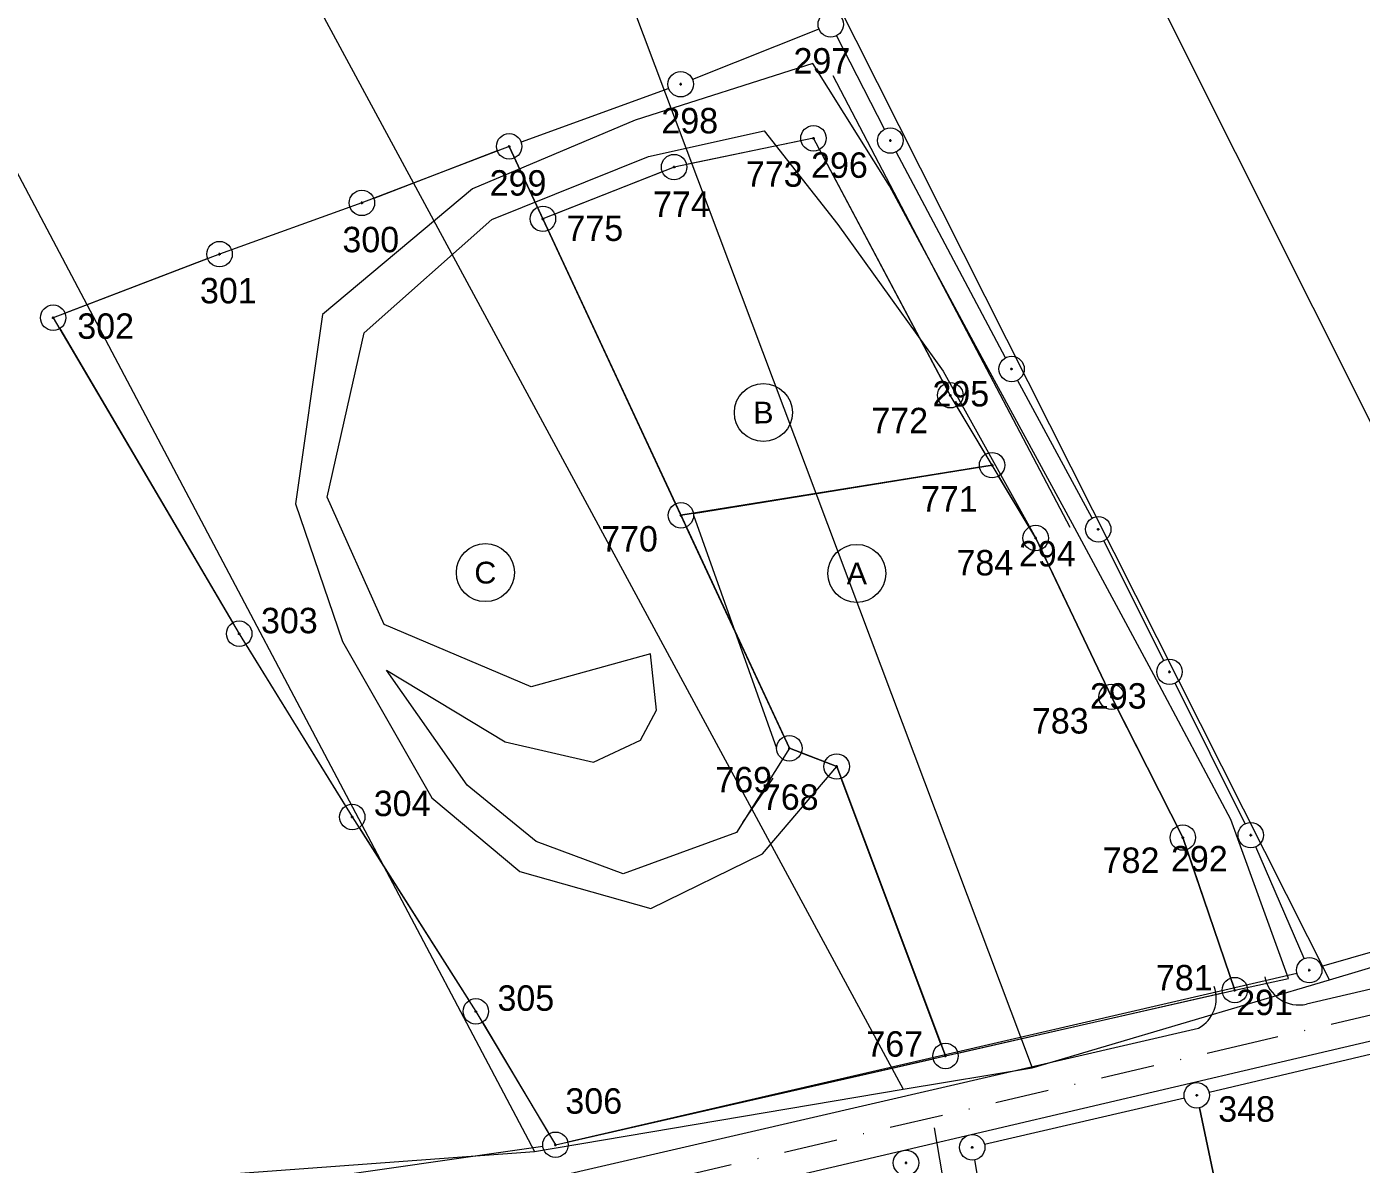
# Model space of a CAD drawing. Header units: metres. Extents: x 610261 to 617471, y 1314831 to 1317846.
# Drawn here: x 614659.5 to 614816.9, y 1316880.8 to 1317015 of the extents above; entities that cross this region are included whole.
import ezdxf
from ezdxf.enums import TextEntityAlignment as Align

# ---------------------------------------------------------------- set-up
doc = ezdxf.new("R2010")
doc.units = ezdxf.units.M
doc.header["$PDMODE"] = 34
doc.header["$PDSIZE"] = 0.15
for name, pattern in [('CENTER2', [1.125, 0.75, -0.125, 0.125, -0.125]), ('DASHDOT2', [12.7, 6.35, -3.175, 0, -3.175]), ('HIDDEN2', [4.7625, 3.175, -1.5875])]:
    doc.linetypes.add(name, pattern=pattern)
for name, color, linetype in [('2', 1, 'Continuous'), ('Cotas', 7, 'Continuous'), ('CVL_CUADCON_LIN', 8, 'Continuous'), ('Polígono', 7, 'Continuous')]:
    doc.layers.add(name, color=color, linetype=linetype)
for name, color, linetype, lineweight in [('20. poligonos', 201, 'Continuous', 0), ('24. numeros lotes', 10, 'Continuous', 0), ('36. centro calle', 253, 'DASHDOT2', 0), ('6. calles', 1, 'Continuous', 0), ('NIVEL DE TERRAZA', 8, 'HIDDEN2', 0)]:
    doc.layers.add(name, color=color, linetype=linetype, lineweight=lineweight)
doc.styles.add('ARIAL', font='arial.ttf', dxfattribs={"width": 0.8, "height": 0.039688})

# ---------------------------------------------------------------- blocks, each defined once
blk = doc.blocks.new('232')
at = {"layer": '20. poligonos', "lineweight": 0}
for p, q in [((605623.71, 1318706.44), (605636.73, 1318681.53)), ((605636.73, 1318681.53), (605651.67, 1318653.17))]:
    blk.add_line(p, q, dxfattribs=at)
at = {"layer": '24. numeros lotes', "lineweight": 0}
for centre in [(605615.52, 1318666.67), (605582.73, 1318647.79), (605626.54, 1318647.7)]:
    blk.add_circle(centre, 3.42, dxfattribs=at)
at = {"layer": '36. centro calle', "lineweight": 0}
for p, q in [((605613.1, 1318618.3), (605617.56, 1318624.82)), ((605726.07, 1318604.69), (605674.04, 1318592.52)), ((605674.04, 1318592.52), (605527.87, 1318558.32))]:
    blk.add_line(p, q, dxfattribs=at)
at = {"layer": '6. calles', "lineweight": 0}
for p, q in [((605719.04, 1318606.13), (605679.58, 1318596.9)), ((605720.25, 1318600.25), (605674.73, 1318589.6)), ((605542.03, 1318565.23), (605666.85, 1318594.07)), ((605674.73, 1318589.6), (605557.94, 1318562.28))]:
    blk.add_line(p, q, dxfattribs=at)
at = {"layer": '6. calles', "lineweight": 0, "elevation": 141.6}
blk.add_lwpolyline([(605677.47, 1318599.91), (605670.65, 1318618.68), (605661.57, 1318635.72), (605652, 1318653.55), (605640.59, 1318674.51), (605630.4, 1318693.4), (605621.35, 1318707.83), (605600.42, 1318701.15), (605581.2, 1318693.05), (605563.53, 1318678.22), (605560.33, 1318655.91), (605565.9, 1318639.65), (605576.43, 1318621.22), (605586.8, 1318612.53), (605602.23, 1318608.18), (605615.43, 1318614.61), (605624.17, 1318624.92), (605618.59, 1318627.07), (605612.35, 1318617.14), (605598.97, 1318612.26), (605588.72, 1318616.07), (605580.59, 1318622.71), (605571.06, 1318636.29), (605585.08, 1318627.82), (605595.5, 1318625.42), (605601.03, 1318628.03), (605602.9, 1318631.57), (605602.22, 1318638.2), (605588.13, 1318634.34), (605570.79, 1318641.69), (605564.08, 1318656.71), (605568.45, 1318676.07), (605583.49, 1318689.45), (605601.99, 1318696.89), (605615.61, 1318699.9), (605624.31, 1318688.85), (605636.71, 1318671.54), (605647.64, 1318651.87), (605656.59, 1318633.14), (605665, 1318616.54), (605671.13, 1318598.55)], close=True, dxfattribs=at)
at = {"layer": '6. calles', "lineweight": 0}
for centre, radius, start, end in [((605678.69, 1318600.92), 4.12, 191.2595, 282.4397), ((605664.94, 1318597.58), 4, 298.5424, 20.5929)]:
    blk.add_arc(centre, radius, start, end, dxfattribs=at)
at = {"layer": 'Cotas', "color": 5, "lineweight": 0}
for points in [[(605585.54, 1318698.07), (605568.17, 1318691.4), (605551.38, 1318685.36), (605531.76, 1318677.86), (605553.7, 1318640.59), (605567.03, 1318618.97), (605581.61, 1318596.04), (605591, 1318580.31), (605637, 1318590.78), (605624.17, 1318624.92), (605618.59, 1318627.07), (605605.8, 1318654.55)], [(605642.5, 1318660.47), (605637.57, 1318668.71), (605621.43, 1318699.02), (605604.99, 1318695.63), (605589.52, 1318689.52), (605605.8, 1318654.55)], [(605605.8, 1318654.55), (605618.59, 1318627.07), (605624.17, 1318624.92), (605637, 1318590.78), (605671.13, 1318598.55), (605665, 1318616.54), (605656.59, 1318633.14), (605647.64, 1318651.87), (605642.5, 1318660.47), (605605.8, 1318654.55)]]:
    blk.add_lwpolyline(points, close=True, dxfattribs=at)
for points in [[(605585.54, 1318698.07), (605618.59, 1318627.07), (605624.17, 1318624.92), (605637, 1318590.78)], [(605605.8, 1318654.55), (605642.5, 1318660.47)]]:
    blk.add_lwpolyline(points, dxfattribs=at)
at = {"layer": 'NIVEL DE TERRAZA', "color": 8, "linetype": 'CENTER2', "lineweight": 0, "ltscale": 10}
blk.add_line((605640.76, 1318552.73), (605635.5, 1318583.51), dxfattribs=at)
at = {"layer": 'Polígono', "lineweight": 0}
for points in [[(605622.08, 1318711.91), (605607.16, 1318705.96)], [(605622.08, 1318711.91), (605607.16, 1318705.96)], [(605629.81, 1318700.08), (605624.15, 1318711.13)], [(605629.81, 1318700.08), (605624.15, 1318711.13)], [(605604.36, 1318704.89), (605586.95, 1318698.58)], [(605604.36, 1318704.89), (605586.95, 1318698.58)], [(605619.96, 1318698.72), (605606.46, 1318695.93)], [(605636.86, 1318670.03), (605622.13, 1318697.7)], [(605584.14, 1318697.53), (605569.57, 1318691.93)], [(605584.14, 1318697.53), (605569.57, 1318691.93)], [(605584.14, 1318697.53), (605569.57, 1318691.93)], [(605605.17, 1318655.91), (605586.17, 1318696.71)], [(605644.1, 1318673.14), (605631.2, 1318697.42)], [(605644.1, 1318673.14), (605631.2, 1318697.42)], [(605603.59, 1318695.07), (605590.91, 1318690.07)], [(605566.76, 1318690.89), (605552.79, 1318685.87)], [(605566.76, 1318690.89), (605552.79, 1318685.87)], [(605566.76, 1318690.89), (605552.79, 1318685.87)], [(605590.15, 1318688.16), (605605.17, 1318655.91)], [(605549.98, 1318684.83), (605533.17, 1318678.4)], [(605549.98, 1318684.83), (605533.17, 1318678.4)], [(605549.98, 1318684.83), (605533.17, 1318678.4)], [(605532.53, 1318676.57), (605552.94, 1318641.88)], [(605532.53, 1318676.57), (605552.94, 1318641.88)], [(605532.53, 1318676.57), (605552.94, 1318641.88)], [(605654.31, 1318654.22), (605645.51, 1318670.49)], [(605654.31, 1318654.22), (605645.51, 1318670.49)], [(605641.73, 1318661.76), (605638.34, 1318667.42)], [(605607.28, 1318654.78), (605641.01, 1318660.23)], [(605641.01, 1318660.23), (605607.28, 1318654.78)], [(605646.87, 1318653.16), (605643.27, 1318659.18)], [(605607.3, 1318654.55), (605617.09, 1318627.07)], [(605617.96, 1318628.43), (605606.43, 1318653.19)], [(605606.43, 1318653.19), (605617.96, 1318628.43)], [(605655.94, 1318634.49), (605648.28, 1318650.52)], [(605662.75, 1318637.43), (605655.69, 1318651.56)], [(605662.75, 1318637.43), (605655.69, 1318651.56)], [(605554.48, 1318639.31), (605566.24, 1318620.25)], [(605554.48, 1318639.31), (605566.24, 1318620.25)], [(605554.48, 1318639.31), (605566.24, 1318620.25)], [(605672.34, 1318618.16), (605664.09, 1318634.75)], [(605672.34, 1318618.16), (605664.09, 1318634.75)], [(605664.32, 1318617.88), (605657.26, 1318631.8)], [(605622.77, 1318625.46), (605619.99, 1318626.53)], [(605619.99, 1318626.53), (605622.77, 1318625.46)], [(605636.47, 1318592.19), (605624.69, 1318623.52)], [(605624.69, 1318623.52), (605636.47, 1318592.19)], [(605567.84, 1318617.71), (605580.81, 1318597.3)], [(605567.84, 1318617.71), (605580.81, 1318597.3)], [(605567.84, 1318617.71), (605580.81, 1318597.3)], [(605670.64, 1318599.97), (605665.48, 1318615.12)], [(605679.31, 1318602.28), (605673.6, 1318615.44)], [(605679.31, 1318602.28), (605673.6, 1318615.44)], [(605706.13, 1318608.43), (605681.35, 1318601.32)], [(605592.46, 1318580.65), (605678.44, 1318600.56)], [(605638.46, 1318591.11), (605669.67, 1318598.22)], [(605582.38, 1318594.75), (605590.23, 1318581.6)], [(605582.38, 1318594.75), (605590.23, 1318581.6)], [(605582.38, 1318594.75), (605590.23, 1318581.6)], [(605693.59, 1318592.47), (605668.1, 1318586.48)], [(605592.46, 1318580.65), (605635.54, 1318590.45)], [(605665.18, 1318585.8), (605641.62, 1318580.33)], [(605666.95, 1318584.67), (605673.95, 1318551.45)], [(605673.95, 1318551.45), (605666.95, 1318584.67)], [(605589.51, 1318580.1), (605530.43, 1318571.66)], [(605640.41, 1318578.52), (605645.25, 1318550.2)]]:
    blk.add_lwpolyline(points, dxfattribs=at)
for centre in [(605623.47, 1318712.46), (605623.47, 1318712.46), (605605.77, 1318705.4), (605605.77, 1318705.4), (605585.54, 1318698.07), (605585.54, 1318698.07), (605585.54, 1318698.07), (605621.43, 1318699.02), (605630.5, 1318698.75), (605630.5, 1318698.75), (605604.99, 1318695.63), (605568.17, 1318691.4), (605568.17, 1318691.4), (605568.17, 1318691.4), (605589.52, 1318689.52), (605551.38, 1318685.36), (605551.38, 1318685.36), (605551.38, 1318685.36), (605531.76, 1318677.86), (605531.76, 1318677.86), (605531.76, 1318677.86), (605644.8, 1318671.81), (605644.8, 1318671.81), (605637.57, 1318668.71), (605642.5, 1318660.47), (605642.5, 1318660.47), (605605.8, 1318654.55), (605605.8, 1318654.55), (605605.8, 1318654.55), (605605.8, 1318654.55), (605655.02, 1318652.9), (605655.02, 1318652.9), (605647.64, 1318651.87), (605553.7, 1318640.59), (605553.7, 1318640.59), (605553.7, 1318640.59), (605663.42, 1318636.09), (605663.42, 1318636.09), (605656.59, 1318633.14), (605618.59, 1318627.07), (605618.59, 1318627.07), (605624.17, 1318624.92), (605624.17, 1318624.92), (605567.03, 1318618.97), (605567.03, 1318618.97), (605567.03, 1318618.97), (605665, 1318616.54), (605673.01, 1318616.82), (605673.01, 1318616.82), (605679.91, 1318600.9), (605679.91, 1318600.9), (605671.13, 1318598.55), (605581.61, 1318596.04), (605581.61, 1318596.04), (605581.61, 1318596.04), (605637, 1318590.78), (605637, 1318590.78), (605666.64, 1318586.14), (605666.64, 1318586.14), (605591, 1318580.31), (605591, 1318580.31), (605591, 1318580.31), (605640.16, 1318580), (605632.35, 1318578.17)]:
    blk.add_circle(centre, 1.5, dxfattribs=at)
for p in [(605605.77, 1318705.4), (605605.77, 1318705.4), (605585.54, 1318698.07), (605585.54, 1318698.07), (605585.54, 1318698.07), (605621.43, 1318699.02), (605630.5, 1318698.75), (605630.5, 1318698.75), (605604.99, 1318695.63), (605568.17, 1318691.4), (605568.17, 1318691.4), (605568.17, 1318691.4), (605589.52, 1318689.52), (605551.38, 1318685.36), (605551.38, 1318685.36), (605551.38, 1318685.36), (605531.76, 1318677.86), (605531.76, 1318677.86), (605531.76, 1318677.86), (605644.8, 1318671.81), (605644.8, 1318671.81), (605637.57, 1318668.71), (605642.5, 1318660.47), (605642.5, 1318660.47), (605605.8, 1318654.55), (605605.8, 1318654.55), (605605.8, 1318654.55), (605605.8, 1318654.55), (605655.02, 1318652.9), (605655.02, 1318652.9), (605647.64, 1318651.87), (605553.7, 1318640.59), (605553.7, 1318640.59), (605553.7, 1318640.59), (605663.42, 1318636.09), (605663.42, 1318636.09), (605656.59, 1318633.14), (605618.59, 1318627.07), (605618.59, 1318627.07), (605624.17, 1318624.92), (605624.17, 1318624.92), (605567.03, 1318618.97), (605567.03, 1318618.97), (605567.03, 1318618.97), (605665, 1318616.54), (605673.01, 1318616.82), (605673.01, 1318616.82), (605679.91, 1318600.9), (605679.91, 1318600.9), (605671.13, 1318598.55), (605581.61, 1318596.04), (605581.61, 1318596.04), (605581.61, 1318596.04), (605637, 1318590.78), (605637, 1318590.78), (605666.64, 1318586.14), (605666.64, 1318586.14), (605591, 1318580.31), (605591, 1318580.31), (605591, 1318580.31), (605640.16, 1318580), (605632.35, 1318578.17)]:
    blk.add_point(p, dxfattribs=at)
at = {"layer": '24. numeros lotes', "lineweight": 0, "style": 'ARIAL'}
for s, p in [('B', (605615.52, 1318666.67)), ('C', (605582.73, 1318647.79)), ('A', (605626.54, 1318647.7))]:
    blk.add_text(s, height=2.57, rotation=0.4317, dxfattribs=at).set_placement(p, align=Align.MIDDLE_CENTER)
at = {"layer": 'Polígono', "lineweight": 0}
for s, p in [('297', (605622.42, 1318709.66)), ('298', (605606.84, 1318702.6)), ('299', (605586.59, 1318695.26)), ('774', (605605.85, 1318692.75)), ('300', (605569.22, 1318688.58)), ('301', (605552.42, 1318682.55))]:
    blk.add_text(s, height=3, dxfattribs=at).set_placement(p, align=Align.TOP_CENTER)
for s, p in [('773', (605620.15, 1318696.31)), ('296', (605627.84, 1318697.36)), ('295', (605642.16, 1318670.39)), ('772', (605634.95, 1318667.23)), ('771', (605640.81, 1318657.99)), ('770', (605603.08, 1318653.28)), ('784', (605644.99, 1318650.46)), ('294', (605652.36, 1318651.52)), ('293', (605660.73, 1318634.75)), ('783', (605653.89, 1318631.81)), ('769', (605616.55, 1318624.87)), ('768', (605622.04, 1318622.81)), ('782', (605662.23, 1318615.37)), ('292', (605670.29, 1318615.55)), ('291', (605677.99, 1318598.6))]:
    blk.add_text(s, height=3, dxfattribs=at).set_placement(p, align=Align.TOP_RIGHT)
for s, p in [('775', (605592.3, 1318688.41)), ('302', (605534.6, 1318676.87)), ('303', (605556.27, 1318642.14)), ('304', (605569.57, 1318620.57)), ('305', (605584.16, 1318597.61)), ('348', (605669.17, 1318584.53))]:
    blk.add_text(s, height=3, dxfattribs=at).set_placement(p, align=Align.MIDDLE_LEFT)
for s, p in [('781', (605668.51, 1318600.01)), ('767', (605634.36, 1318592.2))]:
    blk.add_text(s, height=3, dxfattribs=at).set_placement(p, align=Align.MIDDLE_RIGHT)
blk.add_text('306', height=3, dxfattribs=at).set_placement((605592.17, 1318583.07), align=Align.BOTTOM_LEFT)

msp = doc.modelspace()

# ---------------------------------------------------------------- linework, layer by layer
at = {"layer": '2', "linetype": 'Continuous', "lineweight": 0}
for p, q in [((614845.94155, 1316912.38367), (614628.67455, 1317346.78367)), ((614813.15755, 1316902.51267), (614599.69055, 1317326.23267)), ((614558.21755, 1317268.33567), (614762.83955, 1316889.61467)), ((614532.77655, 1317235.07067), (614719.38855, 1316882.29867)), ((614813.15755, 1316902.51267), (614845.94155, 1316912.38367)), ((614778.08655, 1316892.13667), (614813.15755, 1316902.51267)), ((614762.83955, 1316889.61467), (614778.08655, 1316892.13667)), ((614719.38855, 1316882.29867), (614762.83955, 1316889.61467))]:
    msp.add_line(p, q, dxfattribs=at)
for points in [[(614581.62955, 1317304.65267), (614728.43055, 1317024.11467), (614778.08655, 1316892.13667)], [(614471.72855, 1317164.74267), (614506.16055, 1317051.59367), (614525.96755, 1317043.18067), (614560.20855, 1316989.50767), (614567.29655, 1316965.09767), (614576.67655, 1316945.51467), (614586.31255, 1316928.98067), (614594.93255, 1316911.68667), (614604.06255, 1316897.69567), (614608.63155, 1316894.63967), (614623.35855, 1316886.23267), (614642.91255, 1316878.32867), (614651.54955, 1316877.30167), (614719.38855, 1316882.29867)]]:
    msp.add_lwpolyline(points, dxfattribs=at)

# ---------------------------------------------------------------- block references
at = {"layer": 'CVL_CUADCON_LIN', "lineweight": 0}
msp.add_blockref('232', (9130.84291, -1697.23222), dxfattribs=at)

doc.saveas('drawing.dxf')
